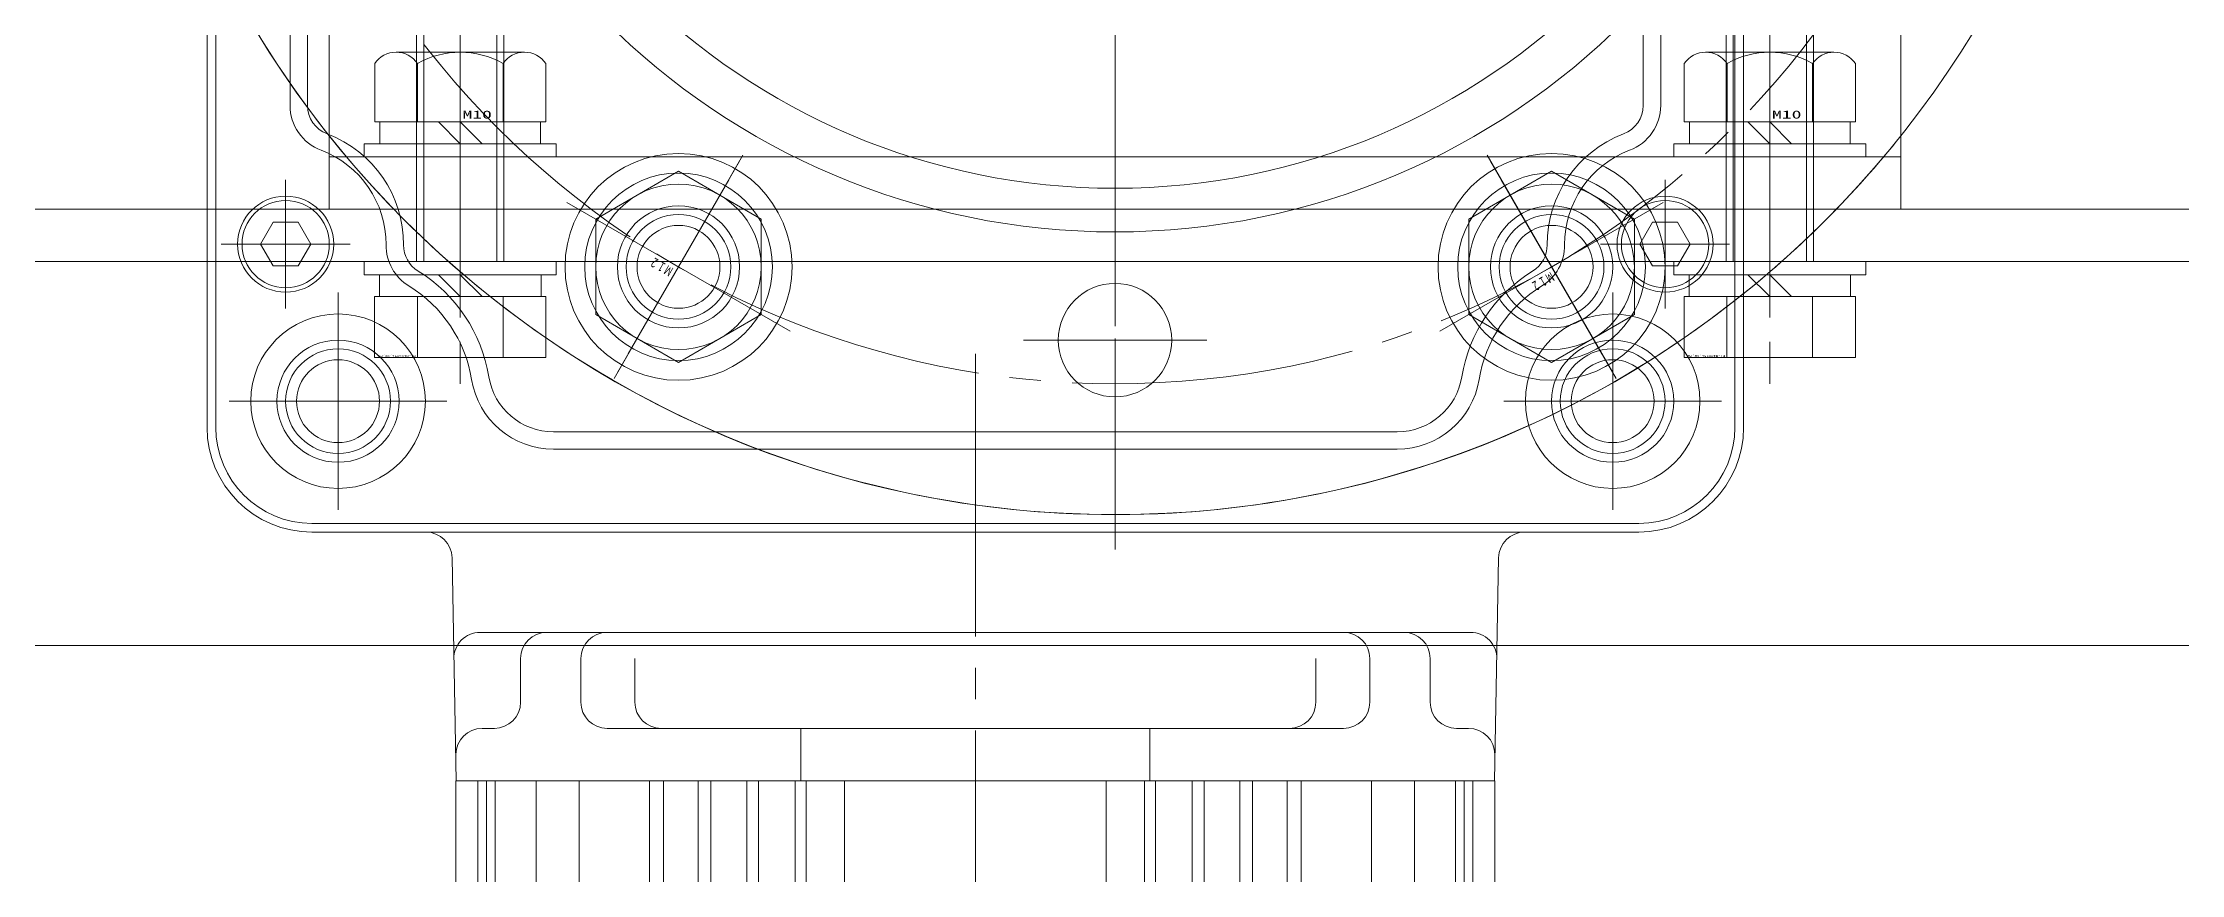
# Model space of a CAD drawing. Units: millimetres at full size. Extents: x -19442 to 19442, y -5866 to 5866.
# Drawn here: x -17791.9 to -17546.9, y -534.5 to -439.2 of the extents above; entities that cross this region are included whole.
import ezdxf
from ezdxf.enums import TextEntityAlignment as Align

# ---------------------------------------------------------------- set-up
doc = ezdxf.new("R2010")
doc.units = ezdxf.units.MM
doc.header["$LTSCALE"] = 3.6
doc.linetypes.add('CHAIN2', pattern=[12, 9, -1, 1, -1])
for name, color, linetype, lineweight in [('0-3_04_HIDDEN', 7, 'Continuous', 9), ('0-4_05_CENTER', 2, 'CHAIN2', 9), ('0-6_0', 2, 'Continuous', 9), ('0-7_10_DRAFT', 1, 'Continuous', 9)]:
    doc.layers.add(name, color=color, linetype=linetype, lineweight=lineweight)
doc.styles.add('ＭＳ ゴシック', font='')
doc.styles.get('ＭＳ ゴシック').set_extended_font_data('MS Gothic')

# ---------------------------------------------------------------- blocks, each defined once
blk = doc.blocks.new('A$C6B493D28_1')
at = {"layer": '0-3_04_HIDDEN'}
for p, q in [((-179, 0), (7.614, 0)), ((-375, -6), (225, -6)), ((-31.241, -50), (-150.758, -50.007))]:
    blk.add_line(p, q, dxfattribs=at)
at = {"layer": '0-4_05_CENTER'}
for p, q in [((-150, -12.404), (-150, 6.43)), ((0, -12.404), (0, 6.43))]:
    blk.add_line(p, q, dxfattribs=at)
at = {"layer": '0-6_0', "color": 134}
for p, q in [((-325, 0), (-179, 0)), ((7.614, 0), (175, 0)), ((-150.758, -50), (-325, -50)), ((175, -50), (-31.241, -50))]:
    blk.add_line(p, q, dxfattribs=at)
blk = doc.blocks.new('A$C1A3C2C0C_1_1_1')
at = {"layer": '0-6_0', "color": 134, "linetype": 'CHAIN2'}
blk.add_line((0, -34), (0, 14), dxfattribs=at)
at = {"layer": '0-6_0', "color": 134}
for p, q in [((-9.815, 11), (9.815, 11)), ((-9.815, 4), (-9.815, 11)), ((-4.908, 4), (-4.908, 11)), ((4.907, 4), (4.907, 11)), ((9.815, 4), (9.815, 11)), ((9.815, 4), (-9.815, 4)), ((-9.25, 4), (-9.25, 1.5)), ((0, 1.5), (-2.5, 4)), ((0, 4), (2.5, 1.5)), ((9.25, 1.5), (9.25, 4)), ((-11, 1.5), (11, 1.5)), ((-11, 1.5), (-11, 0)), ((-11, 0), (11, 0)), ((-5, -31), (-5, 0)), ((-4.188, -31), (-4.188, 0)), ((4.188, -31), (4.188, 0)), ((5, -31), (5, 0)), ((11, 0), (11, 1.5)), ((-5, -31), (5, -31))]:
    blk.add_line(p, q, dxfattribs=at)
at = {"layer": '0-7_10_DRAFT', "style": 'ＭＳ ゴシック', "width": 1.8}
blk.add_text('BT-M10x35L,SW,PW', height=0.2199, dxfattribs=at).set_placement((5.1, 10.658), align=Align.BOTTOM_LEFT)
blk = doc.blocks.new('M10Nza_1_1_1')
at = {"layer": '0-6_0', "color": 134}
for p, q in [((-9.8, 4), (-9.8, 10.687)), ((-7.35, 12), (7.35, 12)), ((-4.9, 4), (-4.9, 10.687)), ((4.9, 10.687), (4.9, 4)), ((9.8, 10.687), (9.8, 4)), ((-9.8, 4), (9.8, 4)), ((-9.2, 1.5), (-9.2, 4)), ((0, 1.5), (-2.5, 4)), ((0, 4), (2.5, 1.5)), ((9.2, 4), (9.2, 1.5))]:
    blk.add_line(p, q, dxfattribs=at)
at = {"layer": '0-6_0', "color": 134, "linetype": 'CHAIN2'}
blk.add_line((0, 12), (0, 0), dxfattribs=at)
at = {"layer": '0-6_0', "color": 134}
blk.add_lwpolyline([(-11, 1.5), (11, 1.5), (11, 0), (-11, 0)], close=True, dxfattribs=at)
for centre, radius, start, end in [((-7.35, 9.058), 2.942, 33.626, 146.374), ((0, 2.2), 9.8, 60, 120), ((7.35, 9.058), 2.942, 33.626, 146.374)]:
    blk.add_arc(centre, radius, start, end, dxfattribs=at)
at = {"layer": '0-7_10_DRAFT', "style": 'ＭＳ ゴシック', "width": 1.8}
blk.add_text('M10', height=0.9164, dxfattribs=at).set_placement((0.256, 4.117), align=Align.BOTTOM_LEFT)
blk = doc.blocks.new('A$C01C14545_1')
at = {"layer": '0-3_04_HIDDEN', "rotation": 180}
for p in [(-150, -6), (0, -6)]:
    blk.add_blockref('A$C1A3C2C0C_1_1_1', p, dxfattribs=at)
at = {"layer": '0-3_04_HIDDEN'}
for p in [(-150, 6), (0, 6)]:
    blk.add_blockref('M10Nza_1_1_1', p, dxfattribs=at)
at = {"layer": '0-6_0'}
blk.add_blockref('A$C6B493D28_1', (0, 0), dxfattribs=at)
blk = doc.blocks.new('A$C06233B12_1')
at = {"layer": '0-3_04_HIDDEN'}
for p, q in [((-63.275, 53.094), (-59.445, 49.88)), ((63.275, 53.094), (59.445, 49.88)), ((-63.275, -53.094), (-59.445, -49.88)), ((63.275, -53.094), (59.445, -49.88))]:
    blk.add_line(p, q, dxfattribs=at)
for radius in [82.6, 77.6]:
    blk.add_circle((0, 0), radius, dxfattribs=at)
at = {"layer": '0-4_05_CENTER'}
for p, q in [((0, 119), (0, -119)), ((-44.244, 76.633), (-55.756, 96.573)), ((44.244, 76.633), (55.756, 96.573)), ((-31.466, 31.466), (-46.315, 46.315)), ((31.466, 31.466), (46.315, 46.315)), ((-119, 0), (119, 0)), ((-88.488, 0), (-111.512, 0)), ((88.488, 0), (111.512, 0)), ((-31.466, -31.466), (-46.315, -46.315)), ((31.466, -31.466), (46.315, -46.315)), ((-44.244, -76.633), (-55.756, -96.573)), ((44.244, -76.633), (55.756, -96.573))]:
    blk.add_line(p, q, dxfattribs=at)
for radius in [100, 55]:
    blk.add_circle((0, 0), radius, dxfattribs=at)
at = {"layer": '0-6_0', "color": 134}
for centre, radius in [((0, 0), 115), ((-50, 86.603), 7), ((50, 86.603), 7), ((0, 0), 45), ((-38.891, 38.891), 6), ((38.891, 38.891), 6), ((-38.891, 38.891), 5), ((38.891, 38.891), 5), ((-100, 0), 7), ((100, 0), 7), ((-38.891, -38.891), 6), ((-38.891, -38.891), 5), ((38.891, -38.891), 6), ((38.891, -38.891), 5), ((-50, -86.603), 7), ((50, -86.603), 7)]:
    blk.add_circle(centre, radius, dxfattribs=at)
blk = doc.blocks.new('12b_1')
at = {"layer": '0-3_04_HIDDEN', "linetype": 'CHAIN2'}
for p, q in [((0, -14.766), (0, 14.766)), ((14.766, 0), (-14.766, 0))]:
    blk.add_line(p, q, dxfattribs=at)
at = {"layer": '0-3_04_HIDDEN'}
for p, q in [((5.475, 9.483), (-5.475, 9.483)), ((-5.475, -9.483), (5.475, -9.483))]:
    blk.add_line(p, q, dxfattribs=at)
for points in [[(-5.475, 9.483), (-10.95, 0), (-5.475, -9.483)], [(5.475, -9.483), (10.95, 0), (5.475, 9.483)]]:
    blk.add_lwpolyline(points, dxfattribs=at)
for radius in [13, 10.75, 9.483, 6, 4.75]:
    blk.add_circle((0, 0), radius, dxfattribs=at)
at = {"layer": '0-7_10_DRAFT', "style": 'ＭＳ ゴシック', "width": 0.6}
blk.add_text('Ｍ１２', height=1.1, dxfattribs=at).set_placement((0.31, 0.093), align=Align.BOTTOM_LEFT)
blk = doc.blocks.new('A$C21846326_1')
at = {"layer": '0-3_04_HIDDEN'}
for p, rotation in [((-50, -86.603), 150), ((50, -86.603), 210)]:
    blk.add_blockref('12b_1', p, dxfattribs=dict(at, rotation=rotation))
at = {"layer": '0-6_0'}
blk.add_blockref('A$C06233B12_1', (0, 0), dxfattribs=at)
blk = doc.blocks.new('M12Tz_1')
at = {"layer": '0-4_05_CENTER'}
for p, q in [((0, -10.332), (0, 10.332)), ((10.332, 0), (-10.332, 0))]:
    blk.add_line(p, q, dxfattribs=at)
at = {"layer": '0-6_0', "color": 134}
for radius in [6, 4.75]:
    blk.add_circle((0, 0), radius, dxfattribs=at)
blk = doc.blocks.new('A$C5C8B0B06_1')
at = {"layer": '0-4_05_CENTER'}
for p, q in [((0, 55.878), (0, -55.878)), ((-55.878, 0), (55.878, 0))]:
    blk.add_line(p, q, dxfattribs=at)
at = {"layer": '0-6_0', "color": 134}
for p, q in [((105, 72), (-66.091, 72)), ((-75.603, 67.317), (-109.511, 23.235)), ((117, -92), (117, 60)), ((-112, 15.919), (-112, -17.289)), ((-110.834, -22.448), (-75.258, -97.159)), ((-64.423, -104), (-39.344, -104)), ((-64.423, -104), (105, -104))]:
    blk.add_line(p, q, dxfattribs=at)
blk.add_circle((0, 0), 47.5, dxfattribs=at)
for centre, start, end in [((-66.091, 60), 90, 142.43141), ((105, 60), 0, 90), ((-100, 15.919), 142.43141, 180), ((-100, -17.289), 180, 205.46335), ((105, -92), 270, 0), ((-64.423, -92), 205.46335, 270)]:
    blk.add_arc(centre, 12, start, end, dxfattribs=at)
at = {"layer": '0-7_10_DRAFT'}
blk.add_line((-72, 72), (-55.245, 72), dxfattribs=at)
for points in [[(-75.603, 67.317), (-72, 72), (-66.091, 72)], [(-112, 15.919), (-112, 20), (-109.511, 23.235)], [(-112, -17.289), (-112, -20), (-110.834, -22.448)], [(-75.258, -97.159), (-72, -104), (-64.423, -104)]]:
    blk.add_lwpolyline(points, dxfattribs=at)
at = {"layer": '0-6_0'}
for p in [(-57, 57), (102, 57), (-95, 0), (-57, -89), (102, -89)]:
    blk.add_blockref('M12Tz_1', p, dxfattribs=at)
blk = doc.blocks.new('GM-SHYF-RH 0.4kW、1／160、＊＊V、60Hza_1')
at = {"layer": '0-6_0'}
for p, q in [((60, 72), (-105, 72)), ((60, 71), (-105, 71)), ((-84, 65.886), (-86.5, 64.443)), ((-86.5, 61.556), (-86.5, 64.443)), ((-84, 65.886), (-81.5, 64.443)), ((-81.5, 64.443), (-81.5, 61.556)), ((-84, 60.113), (-86.5, 61.556)), ((-81.5, 61.556), (-84, 60.113)), ((-68.094, 62.5), (24.094, 62.5)), ((-117, 60), (-117, -92)), ((-116, 60), (-116, -92)), ((24.094, 60.5), (-68.094, 60.5)), ((-242.5, 43.5), (-145.5, 43.5)), ((-175.5, 43.5), (-145.5, 43.5)), ((-145.5, 43.483), (-119.948, 43.937)), ((-145.5, -16), (-145.5, 43.5)), ((-145.5, 43.5), (-145.5, -16)), ((-242.5, 41), (-145.5, 41)), ((-242.5, 40), (-145.5, 40)), ((-139.5, 39.5), (-139.5, 40.5)), ((-139.5, 39.5), (-139.5, 39.096)), ((-128.5, -72.739), (-128.5, 40.739)), ((-242.5, 39), (-145.5, 39)), ((-242.5, 34.316), (-145.5, 34.316)), ((-136.5, 36.096), (-131.5, 36.096)), ((-117, 19.446), (-117, 33.227)), ((-107.5, -64.322), (-107.5, 32.322)), ((-105.5, 32.322), (-105.5, -64.322)), ((-242.5, 29.366), (-145.5, 29.366)), ((-136.5, 29.185), (-131.5, 29.185)), ((-139.5, 26.185), (-139.5, -16)), ((-136.5, 23.001), (-131.5, 23.001)), ((-242.5, 21.319), (-145.5, 21.319)), ((-242.5, 19.715), (-145.5, 19.715)), ((-242.5, 15.751), (-145.5, 15.751)), ((-242.5, 14.283), (-145.5, 14.283)), ((-242.5, 10.192), (-145.5, 10.192)), ((-242.5, 8.83), (-145.5, 8.83)), ((-242.5, 4.64), (-145.5, 4.64)), ((-242.5, 3.373), (-145.5, 3.373)), ((-145.5, 4), (-139.5, 4)), ((-242.5, -1), (-145.5, -1)), ((-145.5, -16), (-145.5, -75.5)), ((-145.5, -75.5), (-145.5, -16)), ((-139.5, -58.185), (-139.5, -16)), ((-242.5, -31), (-145.5, -31)), ((-242.5, -35.373), (-145.5, -35.373)), ((-242.5, -36.639), (-145.5, -36.639)), ((-145.5, -36), (-139.5, -36)), ((-242.5, -40.83), (-145.5, -40.83)), ((-242.5, -42.192), (-145.5, -42.192)), ((-242.5, -46.282), (-145.5, -46.282)), ((-242.5, -47.751), (-145.5, -47.751)), ((-242.5, -51.714), (-145.5, -51.714)), ((-242.5, -53.319), (-145.5, -53.319)), ((-117, -51.446), (-117, -65.226)), ((-136.5, -55.001), (-131.5, -55.001)), ((-136.5, -61.185), (-131.5, -61.185)), ((-242.5, -61.366), (-145.5, -61.366)), ((-242.5, -66.315), (-145.5, -66.315)), ((-136.5, -68.096), (-131.5, -68.096)), ((-242.5, -71), (-145.5, -71)), ((-242.5, -72), (-145.5, -72)), ((-242.5, -73), (-145.5, -73)), ((-139.5, -71.5), (-139.5, -71.096)), ((-139.5, -71.5), (-139.5, -71.096)), ((-139.5, -71.5), (-139.5, -72.5)), ((-175.5, -75.5), (-145.5, -75.5)), ((-145.5, -75.482), (-119.948, -75.937)), ((-84, -92.114), (-86.5, -93.557)), ((-84, -92.114), (-81.5, -93.557)), ((-68.094, -92.5), (24.094, -92.5)), ((-86.5, -96.444), (-86.5, -93.557)), ((-81.5, -93.557), (-81.5, -96.444)), ((24.094, -94.5), (-68.094, -94.5)), ((-84, -97.887), (-86.5, -96.444)), ((-81.5, -96.444), (-84, -97.887)), ((-105, -103), (60, -103)), ((-105, -104), (60, -104))]:
    blk.add_line(p, q, dxfattribs=at)
at = {"layer": '0-6_0', "linetype": 'CHAIN2'}
for p, q in [((-102, 69.465), (-102, 44.535)), ((-84, 70.384), (-84, 55.615)), ((-76.615, 63), (-91.385, 63)), ((-89.535, 57), (-114.465, 57)), ((65.361, 0), (-65.361, 0)), ((-96.56, -16), (-297.811, -16)), ((-102, -76.535), (-102, -101.465)), ((-84, -87.616), (-84, -102.385)), ((-89.535, -89), (-114.465, -89)), ((-76.615, -95), (-91.385, -95))]:
    blk.add_line(p, q, dxfattribs=at)
at = {"layer": '0-6_0'}
for centre, radius in [((-102, 57), 10), ((-84, 63), 5.5), ((-84, 63), 5), ((-102, 57), 7), ((-102, -89), 10), ((-102, -89), 7), ((-84, -95), 5.5), ((-84, -95), 5)]:
    blk.add_circle(centre, radius, dxfattribs=at)
for centre, radius, start, end in [((-105, 60), 12, 90, 180), ((-105, 60), 11, 90, 180), ((-68.094, 57), 5.5, 90, 159.3338), ((-84, 63), 11.5, 269.62489, 339.3338), ((-68.094, 57), 3.5, 90, 159.3338), ((-84, 63), 13.5, 269.62489, 339.3338), ((-84.111, 46), 5.5, 89.62489, 148.41203), ((-84.111, 46), 3.5, 89.62489, 148.41203), ((-120, 46.937), 3, 271, 0), ((-102, 57), 15.5, 279.2069, 328.41203), ((-102, 57), 17.5, 279.2069, 328.41203), ((-142.5, 40.5), 3, 0, 90), ((-131.5, 40.739), 3, 0, 90.98117), ((-98, 32.322), 9.5, 99.2069, 180), ((-98, 32.322), 7.5, 99.2069, 180), ((-136.5, 39.096), 3, 180, 270), ((-131.5, 33.096), 3, 0, 90), ((-136.5, 26.185), 3, 90, 180), ((-131.5, 26.185), 3, 0, 90), ((-136.5, 20.001), 3, 90, 180), ((-136.5, -52.001), 3, 180, 270), ((-136.5, -58.185), 3, 180, 270), ((-131.5, -58.185), 3, 270, 0), ((-131.5, -65.096), 3, 270, 0), ((-98, -64.322), 9.5, 180, 260.7931), ((-98, -64.322), 7.5, 180, 260.7931), ((-136.5, -71.096), 3, 90, 180), ((-142.5, -72.5), 3, 270, 0), ((-131.5, -72.739), 3, 269.01883, 0), ((-102, -89), 17.5, 31.58598, 80.7931), ((-102, -89), 15.5, 31.58598, 80.7931), ((-120, -78.937), 3, 0, 89), ((-84.111, -78.001), 3.5, 211.58598, 270.37383), ((-84.111, -78.001), 5.5, 211.58598, 270.37383), ((-84, -95), 13.5, 20.66844, 90.37383), ((-84, -95), 11.5, 20.66844, 90.37383), ((-68.094, -89), 3.5, 200.66844, 270), ((-105, -92), 12, 180, 270), ((-105, -92), 11, 180, 270), ((-68.094, -89), 5.5, 200.66844, 270)]:
    blk.add_arc(centre, radius, start, end, dxfattribs=at)
blk = doc.blocks.new('A$C7E3831AE_1')
at = {"layer": '0-3_04_HIDDEN'}
for p, q in [((90, 71.589), (90, -71.589)), ((-63.275, 53.094), (-59.445, 49.88)), ((63.275, 53.094), (59.445, 49.88)), ((-63.275, -53.094), (-59.445, -49.88)), ((63.275, -53.094), (59.445, -49.88))]:
    blk.add_line(p, q, dxfattribs=at)
for centre, radius in [((0, 95), 6.5), ((0, 0), 82.6), ((0, 0), 77.6), ((0, 0), 31), ((-95, 0), 6.5), ((0, -95), 6.5)]:
    blk.add_circle(centre, radius, dxfattribs=at)
for start, end in [(38.49995, 132.89429), (132.89429, 154.73559), (154.73559, 205.26441), (205.26441, 308.76201), (308.76201, 321.50005)]:
    blk.add_arc((0, 0), 115, start, end, dxfattribs=at)
at = {"layer": '0-4_05_CENTER'}
for p, q in [((0, 119), (0, -119)), ((-10.5, 95), (10.5, 95)), ((-95, -10.5), (-95, 10.5)), ((-119, 0), (97.419, 0)), ((-10.5, -95), (10.5, -95))]:
    blk.add_line(p, q, dxfattribs=at)
blk = doc.blocks.new('A$C43C07574_1')
at = {"layer": '0-6_0'}
blk.add_blockref('A$C7E3831AE_1', (0, 0), dxfattribs=at)
at = {"layer": '0-6_0', "rotation": 270}
blk.add_blockref('A$C5C8B0B06_1', (0, 0), dxfattribs=at)
at = {"layer": '0-6_0', "xscale": -1, "rotation": 270}
blk.add_blockref('GM-SHYF-RH 0.4kW、1／160、＊＊V、60Hza_1', (0, 0), dxfattribs=at)
blk = doc.blocks.new('A$C79CD6906_1')
at = {"layer": '0-3_04_HIDDEN'}
blk.add_line((-90, -74), (90, -74), dxfattribs=at)
blk.add_lwpolyline([(-48.643, -30), (-85, -30), (-90, -35), (-90, -80), (90, -80), (90, -35), (85, -30), (48.643, -30)], dxfattribs=at)
at = {"layer": '0-4_05_CENTER'}
for p, q in [((0, 330), (0, -119)), ((-75, -67.111), (-75, -86.897)), ((75, -67.111), (75, -86.897))]:
    blk.add_line(p, q, dxfattribs=at)
blk.add_circle((0, 0), 100, dxfattribs=at)
at = {"layer": '0-6_0', "color": 134}
for p, q in [((-43, -74.478), (-57, -98.727)), ((43, -74.478), (57, -98.727))]:
    blk.add_line(p, q, dxfattribs=at)
for points in [[(-90, -71.589), (-90, -80), (-82.614, -80)], [(90, -71.589), (90, -80), (82.614, -80)]]:
    blk.add_lwpolyline(points, dxfattribs=at)
for centre, radius in [((0, 0), 115), ((-50, -86.603), 7), ((50, -86.603), 7)]:
    blk.add_circle(centre, radius, dxfattribs=at)

msp = doc.modelspace()

# ---------------------------------------------------------------- block references
at = {"layer": '0-6_0'}
for name, p in [('A$C79CD6906_1', (-17669.048, -378.253)), ('A$C21846326_1', (-17669.048, -378.253)), ('A$C43C07574_1', (-17669.048, -378.253)), ('A$C01C14545_1', (-17594.048, -458.253))]:
    msp.add_blockref(name, p, dxfattribs=at)

doc.saveas('drawing.dxf')
